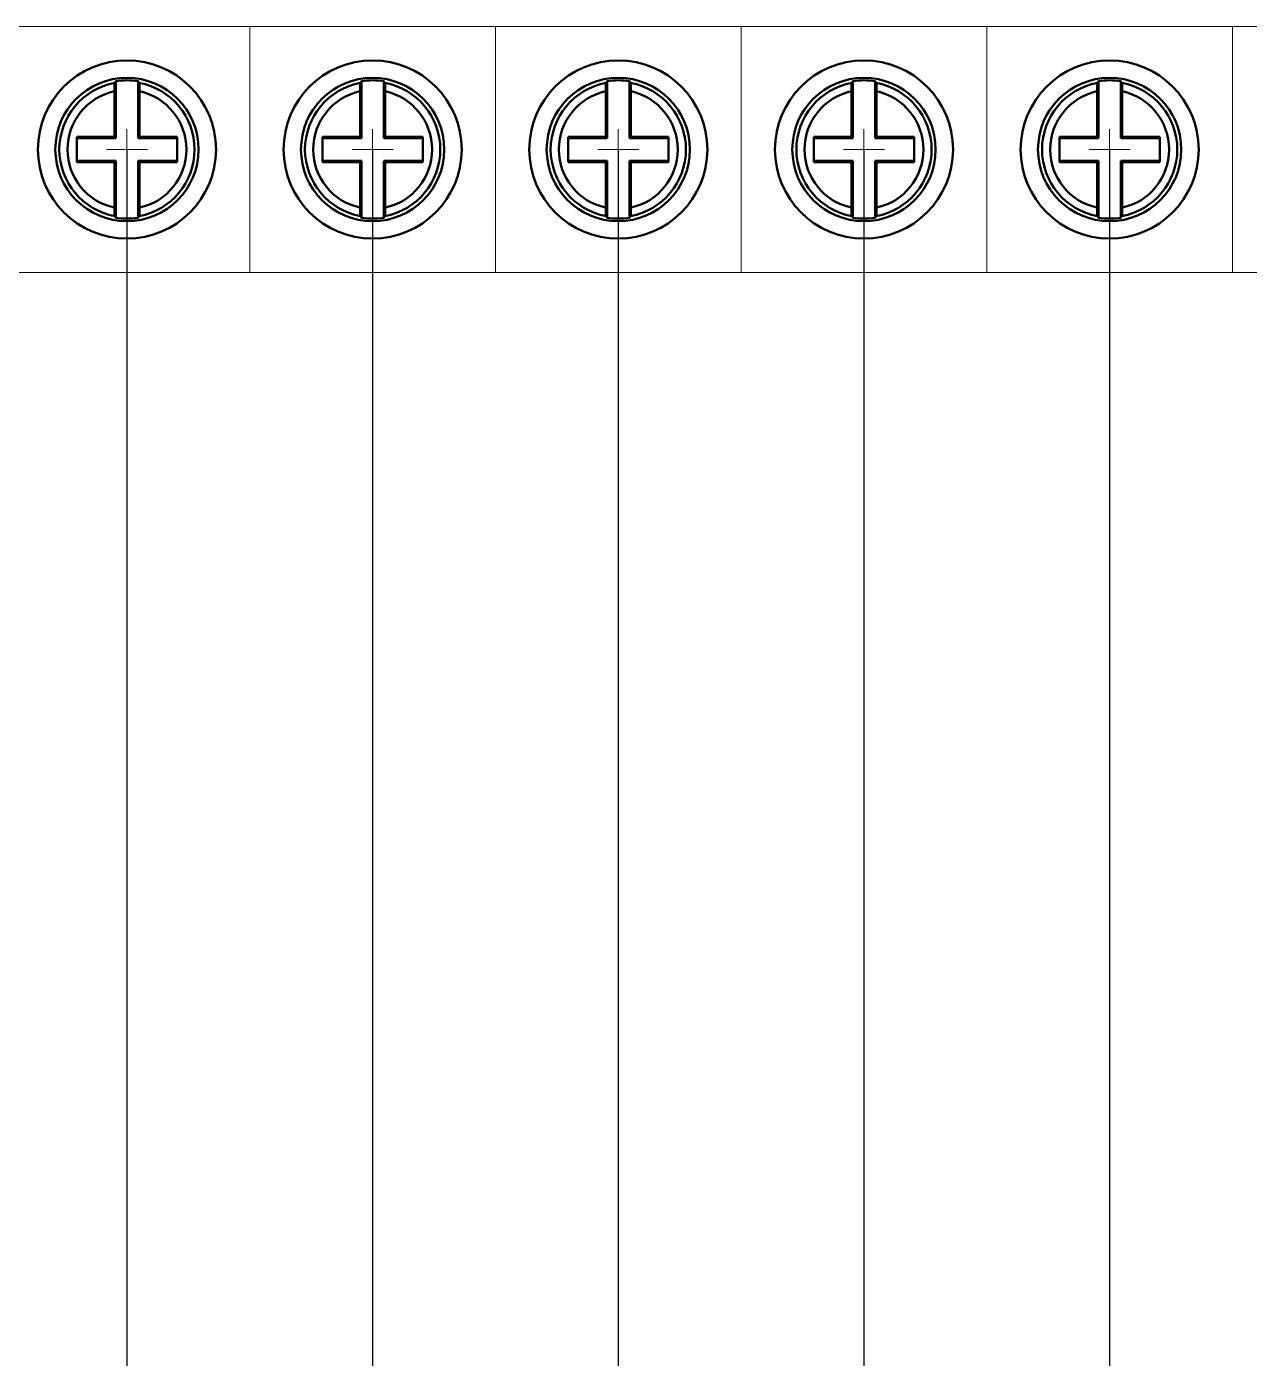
# Model space of a CAD drawing. Extents: x -1351 to 773, y -193 to 951.
# Drawn here: x 653.7 to 713.4, y -128 to -63 of the extents above; entities that cross this region are included whole.
import ezdxf

# ---------------------------------------------------------------- set-up
doc = ezdxf.new("R2010")
doc.units = 0
doc.header["$LTSCALE"] = 10
doc.header["$MEASUREMENT"] = 0
doc.layers.get('0').update_dxf_attribs({"linetype": 'CONTINUOUS'})
doc.layers.add('10000_FRONT', color=7, linetype='CONTINUOUS')
doc.layers.add('器件名称', color=7, linetype='CONTINUOUS')

msp = doc.modelspace()

# ---------------------------------------------------------------- linework, layer by layer
at = {"lineweight": 0}
for p, q in [((658.61, -68.976), (658.61, -67.976)), ((658.61, -67.976), (658.61, -69.976)), ((670.61, -68.976), (670.61, -67.976)), ((670.61, -67.976), (670.61, -69.976)), ((682.61, -68.976), (682.61, -67.976)), ((682.61, -67.976), (682.61, -69.976)), ((694.61, -68.976), (694.61, -67.976)), ((694.61, -67.976), (694.61, -69.976)), ((706.61, -68.976), (706.61, -67.976)), ((706.61, -67.976), (706.61, -69.976)), ((657.61, -68.976), (659.61, -68.976)), ((669.61, -68.976), (671.61, -68.976)), ((681.61, -68.976), (683.61, -68.976)), ((693.61, -68.976), (695.61, -68.976)), ((705.61, -68.976), (707.61, -68.976))]:
    msp.add_line(p, q, dxfattribs=at)
for points in [[(652.61, -74.976), (664.61, -74.976), (664.61, -62.976), (652.61, -62.976)], [(664.61, -74.976), (676.61, -74.976), (676.61, -62.976), (664.61, -62.976)], [(676.61, -74.976), (688.61, -74.976), (688.61, -62.976), (676.61, -62.976)], [(688.61, -74.976), (700.61, -74.976), (700.61, -62.976), (688.61, -62.976)], [(700.61, -74.976), (712.61, -74.976), (712.61, -62.976), (700.61, -62.976)], [(712.61, -74.976), (724.61, -74.976), (724.61, -62.976), (712.61, -62.976)]]:
    msp.add_lwpolyline(points, close=True, dxfattribs=at)
at = {"layer": '10000_FRONT', "color": 7, "linetype": 'Continuous', "lineweight": 50}
for p, q in [((658.041, -65.679), (658.034, -65.69)), ((658.047, -65.667), (658.041, -65.679)), ((658.053, -65.655), (658.047, -65.667)), ((658.06, -65.644), (658.053, -65.655)), ((658.06, -68.426), (658.06, -65.644)), ((659.16, -68.426), (659.16, -65.644)), ((659.166, -65.655), (659.16, -65.644)), ((659.172, -65.667), (659.166, -65.655)), ((659.178, -65.679), (659.172, -65.667)), ((659.185, -65.69), (659.178, -65.679)), ((670.041, -65.679), (670.034, -65.69)), ((670.047, -65.667), (670.041, -65.679)), ((670.053, -65.655), (670.047, -65.667)), ((670.06, -65.644), (670.053, -65.655)), ((670.06, -68.426), (670.06, -65.644)), ((671.16, -68.426), (671.16, -65.644)), ((671.166, -65.655), (671.16, -65.644)), ((671.172, -65.667), (671.166, -65.655)), ((671.178, -65.679), (671.172, -65.667)), ((671.185, -65.69), (671.178, -65.679)), ((682.041, -65.679), (682.034, -65.69)), ((682.047, -65.667), (682.041, -65.679)), ((682.053, -65.655), (682.047, -65.667)), ((682.06, -65.644), (682.053, -65.655)), ((682.06, -68.426), (682.06, -65.644)), ((683.16, -68.426), (683.16, -65.644)), ((683.166, -65.655), (683.16, -65.644)), ((683.172, -65.667), (683.166, -65.655)), ((683.178, -65.679), (683.172, -65.667)), ((683.185, -65.69), (683.178, -65.679)), ((694.041, -65.679), (694.034, -65.69)), ((694.047, -65.667), (694.041, -65.679)), ((694.053, -65.655), (694.047, -65.667)), ((694.06, -65.644), (694.053, -65.655)), ((694.06, -68.426), (694.06, -65.644)), ((695.16, -68.426), (695.16, -65.644)), ((695.166, -65.655), (695.16, -65.644)), ((695.172, -65.667), (695.166, -65.655)), ((695.178, -65.679), (695.172, -65.667)), ((695.185, -65.69), (695.178, -65.679)), ((706.041, -65.679), (706.034, -65.69)), ((706.047, -65.667), (706.041, -65.679)), ((706.053, -65.655), (706.047, -65.667)), ((706.06, -65.644), (706.053, -65.655)), ((706.06, -68.426), (706.06, -65.644)), ((707.16, -68.426), (707.16, -65.644)), ((707.166, -65.655), (707.16, -65.644)), ((707.172, -65.667), (707.166, -65.655)), ((707.178, -65.679), (707.172, -65.667)), ((707.185, -65.69), (707.178, -65.679)), ((657.998, -66.01), (657.997, -66.041)), ((657.997, -66.041), (657.997, -66.073)), ((657.997, -66.073), (657.997, -66.105)), ((657.997, -66.105), (657.997, -66.135)), ((657.997, -66.135), (657.997, -68.363)), ((657.999, -65.953), (657.998, -65.981)), ((657.998, -65.981), (657.998, -66.01)), ((658, -65.925), (657.999, -65.953)), ((658.001, -65.897), (658, -65.925)), ((658.002, -65.872), (658.001, -65.897)), ((658.003, -65.848), (658.002, -65.872)), ((658.004, -65.827), (658.003, -65.848)), ((658.005, -65.807), (658.004, -65.827)), ((658.007, -65.788), (658.005, -65.807)), ((658.008, -65.771), (658.007, -65.788)), ((658.009, -65.758), (658.008, -65.771)), ((658.011, -65.746), (658.009, -65.758)), ((658.013, -65.737), (658.011, -65.746)), ((658.014, -65.73), (658.013, -65.737)), ((658.016, -65.725), (658.014, -65.73)), ((658.022, -65.714), (658.016, -65.725)), ((658.028, -65.702), (658.022, -65.714)), ((658.034, -65.69), (658.028, -65.702)), ((659.191, -65.702), (659.185, -65.69)), ((659.197, -65.714), (659.191, -65.702)), ((659.203, -65.725), (659.197, -65.714)), ((659.205, -65.73), (659.203, -65.725)), ((659.207, -65.737), (659.205, -65.73)), ((659.208, -65.746), (659.207, -65.737)), ((659.21, -65.758), (659.208, -65.746)), ((659.211, -65.771), (659.21, -65.758)), ((659.213, -65.788), (659.211, -65.771)), ((659.214, -65.807), (659.213, -65.788)), ((659.215, -65.827), (659.214, -65.807)), ((659.216, -65.848), (659.215, -65.827)), ((659.218, -65.872), (659.216, -65.848)), ((659.219, -65.897), (659.218, -65.872)), ((659.22, -65.925), (659.219, -65.897)), ((659.22, -65.953), (659.22, -65.925)), ((659.221, -65.981), (659.22, -65.953)), ((659.221, -66.01), (659.221, -65.981)), ((659.222, -66.041), (659.221, -66.01)), ((659.222, -66.073), (659.222, -66.041)), ((659.222, -66.105), (659.222, -66.073)), ((659.222, -66.135), (659.222, -66.105)), ((659.222, -68.363), (659.222, -66.135)), ((669.998, -66.01), (669.997, -66.041)), ((669.997, -66.041), (669.997, -66.073)), ((669.997, -66.073), (669.997, -66.105)), ((669.997, -66.105), (669.997, -66.135)), ((669.997, -66.135), (669.997, -68.363)), ((669.999, -65.953), (669.998, -65.981)), ((669.998, -65.981), (669.998, -66.01)), ((670, -65.925), (669.999, -65.953)), ((670.001, -65.897), (670, -65.925)), ((670.002, -65.872), (670.001, -65.897)), ((670.003, -65.848), (670.002, -65.872)), ((670.004, -65.827), (670.003, -65.848)), ((670.005, -65.807), (670.004, -65.827)), ((670.007, -65.788), (670.005, -65.807)), ((670.008, -65.771), (670.007, -65.788)), ((670.009, -65.758), (670.008, -65.771)), ((670.011, -65.746), (670.009, -65.758)), ((670.013, -65.737), (670.011, -65.746)), ((670.014, -65.73), (670.013, -65.737)), ((670.016, -65.725), (670.014, -65.73)), ((670.022, -65.714), (670.016, -65.725)), ((670.028, -65.702), (670.022, -65.714)), ((670.034, -65.69), (670.028, -65.702)), ((671.191, -65.702), (671.185, -65.69)), ((671.197, -65.714), (671.191, -65.702)), ((671.203, -65.725), (671.197, -65.714)), ((671.205, -65.73), (671.203, -65.725)), ((671.207, -65.737), (671.205, -65.73)), ((671.208, -65.746), (671.207, -65.737)), ((671.21, -65.758), (671.208, -65.746)), ((671.211, -65.771), (671.21, -65.758)), ((671.213, -65.788), (671.211, -65.771)), ((671.214, -65.807), (671.213, -65.788)), ((671.215, -65.827), (671.214, -65.807)), ((671.216, -65.848), (671.215, -65.827)), ((671.218, -65.872), (671.216, -65.848)), ((671.219, -65.897), (671.218, -65.872)), ((671.22, -65.925), (671.219, -65.897)), ((671.22, -65.953), (671.22, -65.925)), ((671.221, -65.981), (671.22, -65.953)), ((671.221, -66.01), (671.221, -65.981)), ((671.222, -66.041), (671.221, -66.01)), ((671.222, -66.073), (671.222, -66.041)), ((671.222, -66.105), (671.222, -66.073)), ((671.222, -66.135), (671.222, -66.105)), ((671.222, -68.363), (671.222, -66.135)), ((681.998, -66.01), (681.997, -66.041)), ((681.997, -66.041), (681.997, -66.073)), ((681.997, -66.073), (681.997, -66.105)), ((681.997, -66.105), (681.997, -66.135)), ((681.997, -66.135), (681.997, -68.363)), ((681.999, -65.953), (681.998, -65.981)), ((681.998, -65.981), (681.998, -66.01)), ((682, -65.925), (681.999, -65.953)), ((682.001, -65.897), (682, -65.925)), ((682.002, -65.872), (682.001, -65.897)), ((682.003, -65.848), (682.002, -65.872)), ((682.004, -65.827), (682.003, -65.848)), ((682.005, -65.807), (682.004, -65.827)), ((682.007, -65.788), (682.005, -65.807)), ((682.008, -65.771), (682.007, -65.788)), ((682.009, -65.758), (682.008, -65.771)), ((682.011, -65.746), (682.009, -65.758)), ((682.013, -65.737), (682.011, -65.746)), ((682.014, -65.73), (682.013, -65.737)), ((682.016, -65.725), (682.014, -65.73)), ((682.022, -65.714), (682.016, -65.725)), ((682.028, -65.702), (682.022, -65.714)), ((682.034, -65.69), (682.028, -65.702)), ((683.191, -65.702), (683.185, -65.69)), ((683.197, -65.714), (683.191, -65.702)), ((683.203, -65.725), (683.197, -65.714)), ((683.205, -65.73), (683.203, -65.725)), ((683.207, -65.737), (683.205, -65.73)), ((683.208, -65.746), (683.207, -65.737)), ((683.21, -65.758), (683.208, -65.746)), ((683.211, -65.771), (683.21, -65.758)), ((683.213, -65.788), (683.211, -65.771)), ((683.214, -65.807), (683.213, -65.788)), ((683.215, -65.827), (683.214, -65.807)), ((683.216, -65.848), (683.215, -65.827)), ((683.218, -65.872), (683.216, -65.848)), ((683.219, -65.897), (683.218, -65.872)), ((683.22, -65.925), (683.219, -65.897)), ((683.22, -65.953), (683.22, -65.925)), ((683.221, -65.981), (683.22, -65.953)), ((683.221, -66.01), (683.221, -65.981)), ((683.222, -66.041), (683.221, -66.01)), ((683.222, -66.073), (683.222, -66.041)), ((683.222, -66.105), (683.222, -66.073)), ((683.222, -66.135), (683.222, -66.105)), ((683.222, -68.363), (683.222, -66.135)), ((693.998, -66.01), (693.997, -66.041)), ((693.997, -66.041), (693.997, -66.073)), ((693.997, -66.073), (693.997, -66.105)), ((693.997, -66.105), (693.997, -66.135)), ((693.997, -66.135), (693.997, -68.363)), ((693.999, -65.953), (693.998, -65.981)), ((693.998, -65.981), (693.998, -66.01)), ((694, -65.925), (693.999, -65.953)), ((694.001, -65.897), (694, -65.925)), ((694.002, -65.872), (694.001, -65.897)), ((694.003, -65.848), (694.002, -65.872)), ((694.004, -65.827), (694.003, -65.848)), ((694.005, -65.807), (694.004, -65.827)), ((694.007, -65.788), (694.005, -65.807)), ((694.008, -65.771), (694.007, -65.788)), ((694.009, -65.758), (694.008, -65.771)), ((694.011, -65.746), (694.009, -65.758)), ((694.013, -65.737), (694.011, -65.746)), ((694.014, -65.73), (694.013, -65.737)), ((694.016, -65.725), (694.014, -65.73)), ((694.022, -65.714), (694.016, -65.725)), ((694.028, -65.702), (694.022, -65.714)), ((694.034, -65.69), (694.028, -65.702)), ((695.191, -65.702), (695.185, -65.69)), ((695.197, -65.714), (695.191, -65.702)), ((695.203, -65.725), (695.197, -65.714)), ((695.205, -65.73), (695.203, -65.725)), ((695.207, -65.737), (695.205, -65.73)), ((695.208, -65.746), (695.207, -65.737)), ((695.21, -65.758), (695.208, -65.746)), ((695.211, -65.771), (695.21, -65.758)), ((695.213, -65.788), (695.211, -65.771)), ((695.214, -65.807), (695.213, -65.788)), ((695.215, -65.827), (695.214, -65.807)), ((695.216, -65.848), (695.215, -65.827)), ((695.218, -65.872), (695.216, -65.848)), ((695.219, -65.897), (695.218, -65.872)), ((695.22, -65.925), (695.219, -65.897)), ((695.22, -65.953), (695.22, -65.925)), ((695.221, -65.981), (695.22, -65.953)), ((695.221, -66.01), (695.221, -65.981)), ((695.222, -66.041), (695.221, -66.01)), ((695.222, -66.073), (695.222, -66.041)), ((695.222, -66.105), (695.222, -66.073)), ((695.222, -66.135), (695.222, -66.105)), ((695.222, -68.363), (695.222, -66.135)), ((705.998, -66.01), (705.997, -66.041)), ((705.997, -66.041), (705.997, -66.073)), ((705.997, -66.073), (705.997, -66.105)), ((705.997, -66.105), (705.997, -66.135)), ((705.997, -66.135), (705.997, -68.363)), ((705.999, -65.953), (705.998, -65.981)), ((705.998, -65.981), (705.998, -66.01)), ((706, -65.925), (705.999, -65.953)), ((706.001, -65.897), (706, -65.925)), ((706.002, -65.872), (706.001, -65.897)), ((706.003, -65.848), (706.002, -65.872)), ((706.004, -65.827), (706.003, -65.848)), ((706.005, -65.807), (706.004, -65.827)), ((706.007, -65.788), (706.005, -65.807)), ((706.008, -65.771), (706.007, -65.788)), ((706.009, -65.758), (706.008, -65.771)), ((706.011, -65.746), (706.009, -65.758)), ((706.013, -65.737), (706.011, -65.746)), ((706.014, -65.73), (706.013, -65.737)), ((706.016, -65.725), (706.014, -65.73)), ((706.022, -65.714), (706.016, -65.725)), ((706.028, -65.702), (706.022, -65.714)), ((706.034, -65.69), (706.028, -65.702)), ((707.191, -65.702), (707.185, -65.69)), ((707.197, -65.714), (707.191, -65.702)), ((707.203, -65.725), (707.197, -65.714)), ((707.205, -65.73), (707.203, -65.725)), ((707.207, -65.737), (707.205, -65.73)), ((707.208, -65.746), (707.207, -65.737)), ((707.21, -65.758), (707.208, -65.746)), ((707.211, -65.771), (707.21, -65.758)), ((707.213, -65.788), (707.211, -65.771)), ((707.214, -65.807), (707.213, -65.788)), ((707.215, -65.827), (707.214, -65.807)), ((707.216, -65.848), (707.215, -65.827)), ((707.218, -65.872), (707.216, -65.848)), ((707.219, -65.897), (707.218, -65.872)), ((707.22, -65.925), (707.219, -65.897)), ((707.22, -65.953), (707.22, -65.925)), ((707.221, -65.981), (707.22, -65.953)), ((707.221, -66.01), (707.221, -65.981)), ((707.222, -66.041), (707.221, -66.01)), ((707.222, -66.073), (707.222, -66.041)), ((707.222, -66.105), (707.222, -66.073)), ((707.222, -66.135), (707.222, -66.105)), ((707.222, -68.363), (707.222, -66.135)), ((657.997, -68.363), (656.16, -68.363)), ((656.16, -69.589), (656.16, -68.363)), ((658.06, -68.426), (656.16, -68.426)), ((657.997, -68.363), (658.06, -68.426)), ((659.16, -68.426), (659.222, -68.363)), ((661.06, -68.426), (659.16, -68.426)), ((661.06, -68.363), (659.222, -68.363)), ((661.06, -69.589), (661.06, -68.363)), ((669.997, -68.363), (668.16, -68.363)), ((668.16, -69.589), (668.16, -68.363)), ((670.06, -68.426), (668.16, -68.426)), ((669.997, -68.363), (670.06, -68.426)), ((671.16, -68.426), (671.222, -68.363)), ((673.06, -68.426), (671.16, -68.426)), ((673.06, -68.363), (671.222, -68.363)), ((673.06, -69.589), (673.06, -68.363)), ((681.997, -68.363), (680.16, -68.363)), ((680.16, -69.589), (680.16, -68.363)), ((682.06, -68.426), (680.16, -68.426)), ((681.997, -68.363), (682.06, -68.426)), ((683.16, -68.426), (683.222, -68.363)), ((685.06, -68.426), (683.16, -68.426)), ((685.06, -68.363), (683.222, -68.363)), ((685.06, -69.589), (685.06, -68.363)), ((693.997, -68.363), (692.16, -68.363)), ((692.16, -69.589), (692.16, -68.363)), ((694.06, -68.426), (692.16, -68.426)), ((693.997, -68.363), (694.06, -68.426)), ((695.16, -68.426), (695.222, -68.363)), ((697.06, -68.426), (695.16, -68.426)), ((697.06, -68.363), (695.222, -68.363)), ((697.06, -69.589), (697.06, -68.363)), ((705.997, -68.363), (704.16, -68.363)), ((704.16, -69.589), (704.16, -68.363)), ((706.06, -68.426), (704.16, -68.426)), ((705.997, -68.363), (706.06, -68.426)), ((707.16, -68.426), (707.222, -68.363)), ((709.06, -68.426), (707.16, -68.426)), ((709.06, -68.363), (707.222, -68.363)), ((709.06, -69.589), (709.06, -68.363)), ((658.06, -69.526), (656.16, -69.526)), ((656.16, -69.589), (657.997, -69.589)), ((658.06, -69.526), (657.997, -69.589)), ((657.997, -69.589), (657.997, -71.817)), ((658.06, -72.309), (658.06, -69.526)), ((659.222, -69.589), (659.16, -69.526)), ((661.06, -69.526), (659.16, -69.526)), ((659.16, -72.309), (659.16, -69.526)), ((659.222, -69.589), (661.06, -69.589)), ((659.222, -71.817), (659.222, -69.589)), ((670.06, -69.526), (668.16, -69.526)), ((668.16, -69.589), (669.997, -69.589)), ((670.06, -69.526), (669.997, -69.589)), ((669.997, -69.589), (669.997, -71.817)), ((670.06, -72.309), (670.06, -69.526)), ((671.222, -69.589), (671.16, -69.526)), ((673.06, -69.526), (671.16, -69.526)), ((671.16, -72.309), (671.16, -69.526)), ((671.222, -69.589), (673.06, -69.589)), ((671.222, -71.817), (671.222, -69.589)), ((682.06, -69.526), (680.16, -69.526)), ((680.16, -69.589), (681.997, -69.589)), ((682.06, -69.526), (681.997, -69.589)), ((681.997, -69.589), (681.997, -71.817)), ((682.06, -72.309), (682.06, -69.526)), ((683.222, -69.589), (683.16, -69.526)), ((685.06, -69.526), (683.16, -69.526)), ((683.16, -72.309), (683.16, -69.526)), ((683.222, -69.589), (685.06, -69.589)), ((683.222, -71.817), (683.222, -69.589)), ((694.06, -69.526), (692.16, -69.526)), ((692.16, -69.589), (693.997, -69.589)), ((694.06, -69.526), (693.997, -69.589)), ((693.997, -69.589), (693.997, -71.817)), ((694.06, -72.309), (694.06, -69.526)), ((695.222, -69.589), (695.16, -69.526)), ((697.06, -69.526), (695.16, -69.526)), ((695.16, -72.309), (695.16, -69.526)), ((695.222, -69.589), (697.06, -69.589)), ((695.222, -71.817), (695.222, -69.589)), ((706.06, -69.526), (704.16, -69.526)), ((704.16, -69.589), (705.997, -69.589)), ((706.06, -69.526), (705.997, -69.589)), ((705.997, -69.589), (705.997, -71.817)), ((706.06, -72.309), (706.06, -69.526)), ((707.222, -69.589), (707.16, -69.526)), ((709.06, -69.526), (707.16, -69.526)), ((707.16, -72.309), (707.16, -69.526)), ((707.222, -69.589), (709.06, -69.589)), ((707.222, -71.817), (707.222, -69.589)), ((657.997, -71.817), (657.997, -71.847)), ((657.997, -71.847), (657.997, -71.879)), ((657.997, -71.879), (657.997, -71.911)), ((657.997, -71.911), (657.998, -71.942)), ((657.998, -71.942), (657.998, -71.971)), ((657.998, -71.971), (657.999, -71.999)), ((657.999, -71.999), (658, -72.028)), ((658, -72.028), (658.001, -72.055)), ((658.001, -72.055), (658.002, -72.081)), ((658.002, -72.081), (658.003, -72.104)), ((658.003, -72.104), (658.004, -72.125)), ((658.004, -72.125), (658.005, -72.146)), ((658.005, -72.146), (658.007, -72.164)), ((658.007, -72.164), (658.008, -72.181)), ((658.008, -72.181), (658.009, -72.194)), ((659.21, -72.194), (659.211, -72.181)), ((659.211, -72.181), (659.213, -72.164)), ((659.213, -72.164), (659.214, -72.146)), ((659.214, -72.146), (659.215, -72.125)), ((659.215, -72.125), (659.216, -72.104)), ((659.216, -72.104), (659.218, -72.081)), ((659.218, -72.081), (659.219, -72.055)), ((659.219, -72.055), (659.22, -72.028)), ((659.22, -71.999), (659.221, -71.971)), ((659.22, -72.028), (659.22, -71.999)), ((659.221, -71.942), (659.222, -71.911)), ((659.221, -71.971), (659.221, -71.942)), ((659.222, -71.847), (659.222, -71.817)), ((659.222, -71.879), (659.222, -71.847)), ((659.222, -71.911), (659.222, -71.879)), ((669.997, -71.817), (669.997, -71.847)), ((669.997, -71.847), (669.997, -71.879)), ((669.997, -71.879), (669.997, -71.911)), ((669.997, -71.911), (669.998, -71.942)), ((669.998, -71.942), (669.998, -71.971)), ((669.998, -71.971), (669.999, -71.999)), ((669.999, -71.999), (670, -72.028)), ((670, -72.028), (670.001, -72.055)), ((670.001, -72.055), (670.002, -72.081)), ((670.002, -72.081), (670.003, -72.104)), ((670.003, -72.104), (670.004, -72.125)), ((670.004, -72.125), (670.005, -72.146)), ((670.005, -72.146), (670.007, -72.164)), ((670.007, -72.164), (670.008, -72.181)), ((670.008, -72.181), (670.009, -72.194)), ((671.21, -72.194), (671.211, -72.181)), ((671.211, -72.181), (671.213, -72.164)), ((671.213, -72.164), (671.214, -72.146)), ((671.214, -72.146), (671.215, -72.125)), ((671.215, -72.125), (671.216, -72.104)), ((671.216, -72.104), (671.218, -72.081)), ((671.218, -72.081), (671.219, -72.055)), ((671.219, -72.055), (671.22, -72.028)), ((671.22, -71.999), (671.221, -71.971)), ((671.22, -72.028), (671.22, -71.999)), ((671.221, -71.942), (671.222, -71.911)), ((671.221, -71.971), (671.221, -71.942)), ((671.222, -71.847), (671.222, -71.817)), ((671.222, -71.879), (671.222, -71.847)), ((671.222, -71.911), (671.222, -71.879)), ((681.997, -71.817), (681.997, -71.847)), ((681.997, -71.847), (681.997, -71.879)), ((681.997, -71.879), (681.997, -71.911)), ((681.997, -71.911), (681.998, -71.942)), ((681.998, -71.942), (681.998, -71.971)), ((681.998, -71.971), (681.999, -71.999)), ((681.999, -71.999), (682, -72.028)), ((682, -72.028), (682.001, -72.055)), ((682.001, -72.055), (682.002, -72.081)), ((682.002, -72.081), (682.003, -72.104)), ((682.003, -72.104), (682.004, -72.125)), ((682.004, -72.125), (682.005, -72.146)), ((682.005, -72.146), (682.007, -72.164)), ((682.007, -72.164), (682.008, -72.181)), ((682.008, -72.181), (682.009, -72.194)), ((683.21, -72.194), (683.211, -72.181)), ((683.211, -72.181), (683.213, -72.164)), ((683.213, -72.164), (683.214, -72.146)), ((683.214, -72.146), (683.215, -72.125)), ((683.215, -72.125), (683.216, -72.104)), ((683.216, -72.104), (683.218, -72.081)), ((683.218, -72.081), (683.219, -72.055)), ((683.219, -72.055), (683.22, -72.028)), ((683.22, -71.999), (683.221, -71.971)), ((683.22, -72.028), (683.22, -71.999)), ((683.221, -71.942), (683.222, -71.911)), ((683.221, -71.971), (683.221, -71.942)), ((683.222, -71.847), (683.222, -71.817)), ((683.222, -71.879), (683.222, -71.847)), ((683.222, -71.911), (683.222, -71.879)), ((693.997, -71.817), (693.997, -71.847)), ((693.997, -71.847), (693.997, -71.879)), ((693.997, -71.879), (693.997, -71.911)), ((693.997, -71.911), (693.998, -71.942)), ((693.998, -71.942), (693.998, -71.971)), ((693.998, -71.971), (693.999, -71.999)), ((693.999, -71.999), (694, -72.028)), ((694, -72.028), (694.001, -72.055)), ((694.001, -72.055), (694.002, -72.081)), ((694.002, -72.081), (694.003, -72.104)), ((694.003, -72.104), (694.004, -72.125)), ((694.004, -72.125), (694.005, -72.146)), ((694.005, -72.146), (694.007, -72.164)), ((694.007, -72.164), (694.008, -72.181)), ((694.008, -72.181), (694.009, -72.194)), ((695.21, -72.194), (695.211, -72.181)), ((695.211, -72.181), (695.213, -72.164)), ((695.213, -72.164), (695.214, -72.146)), ((695.214, -72.146), (695.215, -72.125)), ((695.215, -72.125), (695.216, -72.104)), ((695.216, -72.104), (695.218, -72.081)), ((695.218, -72.081), (695.219, -72.055)), ((695.219, -72.055), (695.22, -72.028)), ((695.22, -71.999), (695.221, -71.971)), ((695.22, -72.028), (695.22, -71.999)), ((695.221, -71.942), (695.222, -71.911)), ((695.221, -71.971), (695.221, -71.942)), ((695.222, -71.847), (695.222, -71.817)), ((695.222, -71.879), (695.222, -71.847)), ((695.222, -71.911), (695.222, -71.879)), ((705.997, -71.817), (705.997, -71.847)), ((705.997, -71.847), (705.997, -71.879)), ((705.997, -71.879), (705.997, -71.911)), ((705.997, -71.911), (705.998, -71.942)), ((705.998, -71.942), (705.998, -71.971)), ((705.998, -71.971), (705.999, -71.999)), ((705.999, -71.999), (706, -72.028)), ((706, -72.028), (706.001, -72.055)), ((706.001, -72.055), (706.002, -72.081)), ((706.002, -72.081), (706.003, -72.104)), ((706.003, -72.104), (706.004, -72.125)), ((706.004, -72.125), (706.005, -72.146)), ((706.005, -72.146), (706.007, -72.164)), ((706.007, -72.164), (706.008, -72.181)), ((706.008, -72.181), (706.009, -72.194)), ((707.21, -72.194), (707.211, -72.181)), ((707.211, -72.181), (707.213, -72.164)), ((707.213, -72.164), (707.214, -72.146)), ((707.214, -72.146), (707.215, -72.125)), ((707.215, -72.125), (707.216, -72.104)), ((707.216, -72.104), (707.218, -72.081)), ((707.218, -72.081), (707.219, -72.055)), ((707.219, -72.055), (707.22, -72.028)), ((707.22, -71.999), (707.221, -71.971)), ((707.22, -72.028), (707.22, -71.999)), ((707.221, -71.942), (707.222, -71.911)), ((707.221, -71.971), (707.221, -71.942)), ((707.222, -71.847), (707.222, -71.817)), ((707.222, -71.879), (707.222, -71.847)), ((707.222, -71.911), (707.222, -71.879)), ((658.009, -72.194), (658.011, -72.206)), ((658.011, -72.206), (658.013, -72.215)), ((658.013, -72.215), (658.014, -72.222)), ((658.014, -72.222), (658.016, -72.227)), ((658.016, -72.227), (658.022, -72.238)), ((658.022, -72.238), (658.028, -72.25)), ((658.028, -72.25), (658.034, -72.262)), ((658.034, -72.262), (658.041, -72.273)), ((658.041, -72.273), (658.047, -72.285)), ((658.047, -72.285), (658.053, -72.297)), ((658.053, -72.297), (658.06, -72.309)), ((659.16, -72.309), (659.166, -72.297)), ((659.166, -72.297), (659.172, -72.285)), ((659.172, -72.285), (659.178, -72.273)), ((659.178, -72.273), (659.185, -72.262)), ((659.185, -72.262), (659.191, -72.25)), ((659.191, -72.25), (659.197, -72.238)), ((659.197, -72.238), (659.203, -72.227)), ((659.203, -72.227), (659.205, -72.222)), ((659.205, -72.222), (659.207, -72.215)), ((659.207, -72.215), (659.208, -72.206)), ((659.208, -72.206), (659.21, -72.194)), ((670.009, -72.194), (670.011, -72.206)), ((670.011, -72.206), (670.013, -72.215)), ((670.013, -72.215), (670.014, -72.222)), ((670.014, -72.222), (670.016, -72.227)), ((670.016, -72.227), (670.022, -72.238)), ((670.022, -72.238), (670.028, -72.25)), ((670.028, -72.25), (670.034, -72.262)), ((670.034, -72.262), (670.041, -72.273)), ((670.041, -72.273), (670.047, -72.285)), ((670.047, -72.285), (670.053, -72.297)), ((670.053, -72.297), (670.06, -72.309)), ((671.16, -72.309), (671.166, -72.297)), ((671.166, -72.297), (671.172, -72.285)), ((671.172, -72.285), (671.178, -72.273)), ((671.178, -72.273), (671.185, -72.262)), ((671.185, -72.262), (671.191, -72.25)), ((671.191, -72.25), (671.197, -72.238)), ((671.197, -72.238), (671.203, -72.227)), ((671.203, -72.227), (671.205, -72.222)), ((671.205, -72.222), (671.207, -72.215)), ((671.207, -72.215), (671.208, -72.206)), ((671.208, -72.206), (671.21, -72.194)), ((682.009, -72.194), (682.011, -72.206)), ((682.011, -72.206), (682.013, -72.215)), ((682.013, -72.215), (682.014, -72.222)), ((682.014, -72.222), (682.016, -72.227)), ((682.016, -72.227), (682.022, -72.238)), ((682.022, -72.238), (682.028, -72.25)), ((682.028, -72.25), (682.034, -72.262)), ((682.034, -72.262), (682.041, -72.273)), ((682.041, -72.273), (682.047, -72.285)), ((682.047, -72.285), (682.053, -72.297)), ((682.053, -72.297), (682.06, -72.309)), ((683.16, -72.309), (683.166, -72.297)), ((683.166, -72.297), (683.172, -72.285)), ((683.172, -72.285), (683.178, -72.273)), ((683.178, -72.273), (683.185, -72.262)), ((683.185, -72.262), (683.191, -72.25)), ((683.191, -72.25), (683.197, -72.238)), ((683.197, -72.238), (683.203, -72.227)), ((683.203, -72.227), (683.205, -72.222)), ((683.205, -72.222), (683.207, -72.215)), ((683.207, -72.215), (683.208, -72.206)), ((683.208, -72.206), (683.21, -72.194)), ((694.009, -72.194), (694.011, -72.206)), ((694.011, -72.206), (694.013, -72.215)), ((694.013, -72.215), (694.014, -72.222)), ((694.014, -72.222), (694.016, -72.227)), ((694.016, -72.227), (694.022, -72.238)), ((694.022, -72.238), (694.028, -72.25)), ((694.028, -72.25), (694.034, -72.262)), ((694.034, -72.262), (694.041, -72.273)), ((694.041, -72.273), (694.047, -72.285)), ((694.047, -72.285), (694.053, -72.297)), ((694.053, -72.297), (694.06, -72.309)), ((695.16, -72.309), (695.166, -72.297)), ((695.166, -72.297), (695.172, -72.285)), ((695.172, -72.285), (695.178, -72.273)), ((695.178, -72.273), (695.185, -72.262)), ((695.185, -72.262), (695.191, -72.25)), ((695.191, -72.25), (695.197, -72.238)), ((695.197, -72.238), (695.203, -72.227)), ((695.203, -72.227), (695.205, -72.222)), ((695.205, -72.222), (695.207, -72.215)), ((695.207, -72.215), (695.208, -72.206)), ((695.208, -72.206), (695.21, -72.194)), ((706.009, -72.194), (706.011, -72.206)), ((706.011, -72.206), (706.013, -72.215)), ((706.013, -72.215), (706.014, -72.222)), ((706.014, -72.222), (706.016, -72.227)), ((706.016, -72.227), (706.022, -72.238)), ((706.022, -72.238), (706.028, -72.25)), ((706.028, -72.25), (706.034, -72.262)), ((706.034, -72.262), (706.041, -72.273)), ((706.041, -72.273), (706.047, -72.285)), ((706.047, -72.285), (706.053, -72.297)), ((706.053, -72.297), (706.06, -72.309)), ((707.16, -72.309), (707.166, -72.297)), ((707.166, -72.297), (707.172, -72.285)), ((707.172, -72.285), (707.178, -72.273)), ((707.178, -72.273), (707.185, -72.262)), ((707.185, -72.262), (707.191, -72.25)), ((707.191, -72.25), (707.197, -72.238)), ((707.197, -72.238), (707.203, -72.227)), ((707.203, -72.227), (707.205, -72.222)), ((707.205, -72.222), (707.207, -72.215)), ((707.207, -72.215), (707.208, -72.206)), ((707.208, -72.206), (707.21, -72.194))]:
    msp.add_line(p, q, dxfattribs=at)
for centre, radius, start, end in [((658.61, -68.976), 4.35, 0, 180), ((670.61, -68.976), 4.35, 0, 180), ((682.61, -68.976), 4.35, 0, 180), ((694.61, -68.976), 4.35, 0, 180), ((706.61, -68.976), 4.35, 0, 180), ((658.61, -68.976), 3.5, 0, 180), ((658.61, -68.976), 3.378, 80.62815, 99.37189), ((670.61, -68.976), 3.5, 0, 180), ((670.61, -68.976), 3.378, 80.62815, 99.37189), ((682.61, -68.976), 3.5, 0, 180), ((682.61, -68.976), 3.378, 80.62815, 99.37189), ((694.61, -68.976), 3.5, 0, 180), ((694.61, -68.976), 3.378, 80.62815, 99.37189), ((706.61, -68.976), 3.5, 0, 180), ((706.61, -68.976), 3.378, 80.62815, 99.37189), ((658.61, -68.976), 3.304, 100.35123, 180), ((658.61, -68.976), 2.906, 102.17541, 257.82459), ((658.61, -68.976), 3.304, 0, 79.6488), ((658.61, -68.976), 2.906, 282.17537, 77.82463), ((670.61, -68.976), 3.304, 100.35123, 180), ((670.61, -68.976), 2.906, 102.17541, 257.82459), ((670.61, -68.976), 3.304, 0, 79.6488), ((670.61, -68.976), 2.906, 282.17537, 77.82463), ((682.61, -68.976), 3.304, 100.35123, 180), ((682.61, -68.976), 2.906, 102.17541, 257.82459), ((682.61, -68.976), 3.304, 0, 79.6488), ((682.61, -68.976), 2.906, 282.17537, 77.82463), ((694.61, -68.976), 3.304, 100.35123, 180), ((694.61, -68.976), 2.906, 102.17541, 257.82459), ((694.61, -68.976), 3.304, 0, 79.6488), ((694.61, -68.976), 2.906, 282.17537, 77.82463), ((706.61, -68.976), 3.304, 100.35123, 180), ((706.61, -68.976), 2.906, 102.17541, 257.82459), ((706.61, -68.976), 3.304, 0, 79.6488), ((706.61, -68.976), 2.906, 282.17537, 77.82463), ((658.61, -68.976), 4.35, 180, 0), ((658.61, -68.976), 3.5, 180, 0), ((658.61, -68.976), 3.304, 180, 259.64877), ((658.61, -68.976), 3.304, 280.35119, 0), ((670.61, -68.976), 4.35, 180, 0), ((670.61, -68.976), 3.5, 180, 0), ((670.61, -68.976), 3.304, 180, 259.64877), ((670.61, -68.976), 3.304, 280.35119, 0), ((682.61, -68.976), 4.35, 180, 0), ((682.61, -68.976), 3.5, 180, 0), ((682.61, -68.976), 3.304, 180, 259.64877), ((682.61, -68.976), 3.304, 280.35119, 0), ((694.61, -68.976), 4.35, 180, 0), ((694.61, -68.976), 3.5, 180, 0), ((694.61, -68.976), 3.304, 180, 259.64877), ((694.61, -68.976), 3.304, 280.35119, 0), ((706.61, -68.976), 4.35, 180, 0), ((706.61, -68.976), 3.5, 180, 0), ((706.61, -68.976), 3.304, 180, 259.64877), ((706.61, -68.976), 3.304, 280.35119, 0), ((658.61, -68.976), 3.378, 260.62811, 279.37185), ((670.61, -68.976), 3.378, 260.62811, 279.37185), ((682.61, -68.976), 3.378, 260.62811, 279.37185), ((694.61, -68.976), 3.378, 260.62811, 279.37185), ((706.61, -68.976), 3.378, 260.62811, 279.37185)]:
    msp.add_arc(centre, radius, start, end, dxfattribs=at)
at = {"layer": '器件名称', "color": 7, "linetype": 'Continuous'}
for p, q in [((658.61, -68.976), (658.61, -188.976)), ((670.61, -68.976), (670.61, -188.976)), ((682.61, -68.976), (682.61, -188.976)), ((694.61, -68.976), (694.61, -188.976)), ((706.61, -68.976), (706.61, -188.976))]:
    msp.add_line(p, q, dxfattribs=at)

doc.saveas('drawing.dxf')
